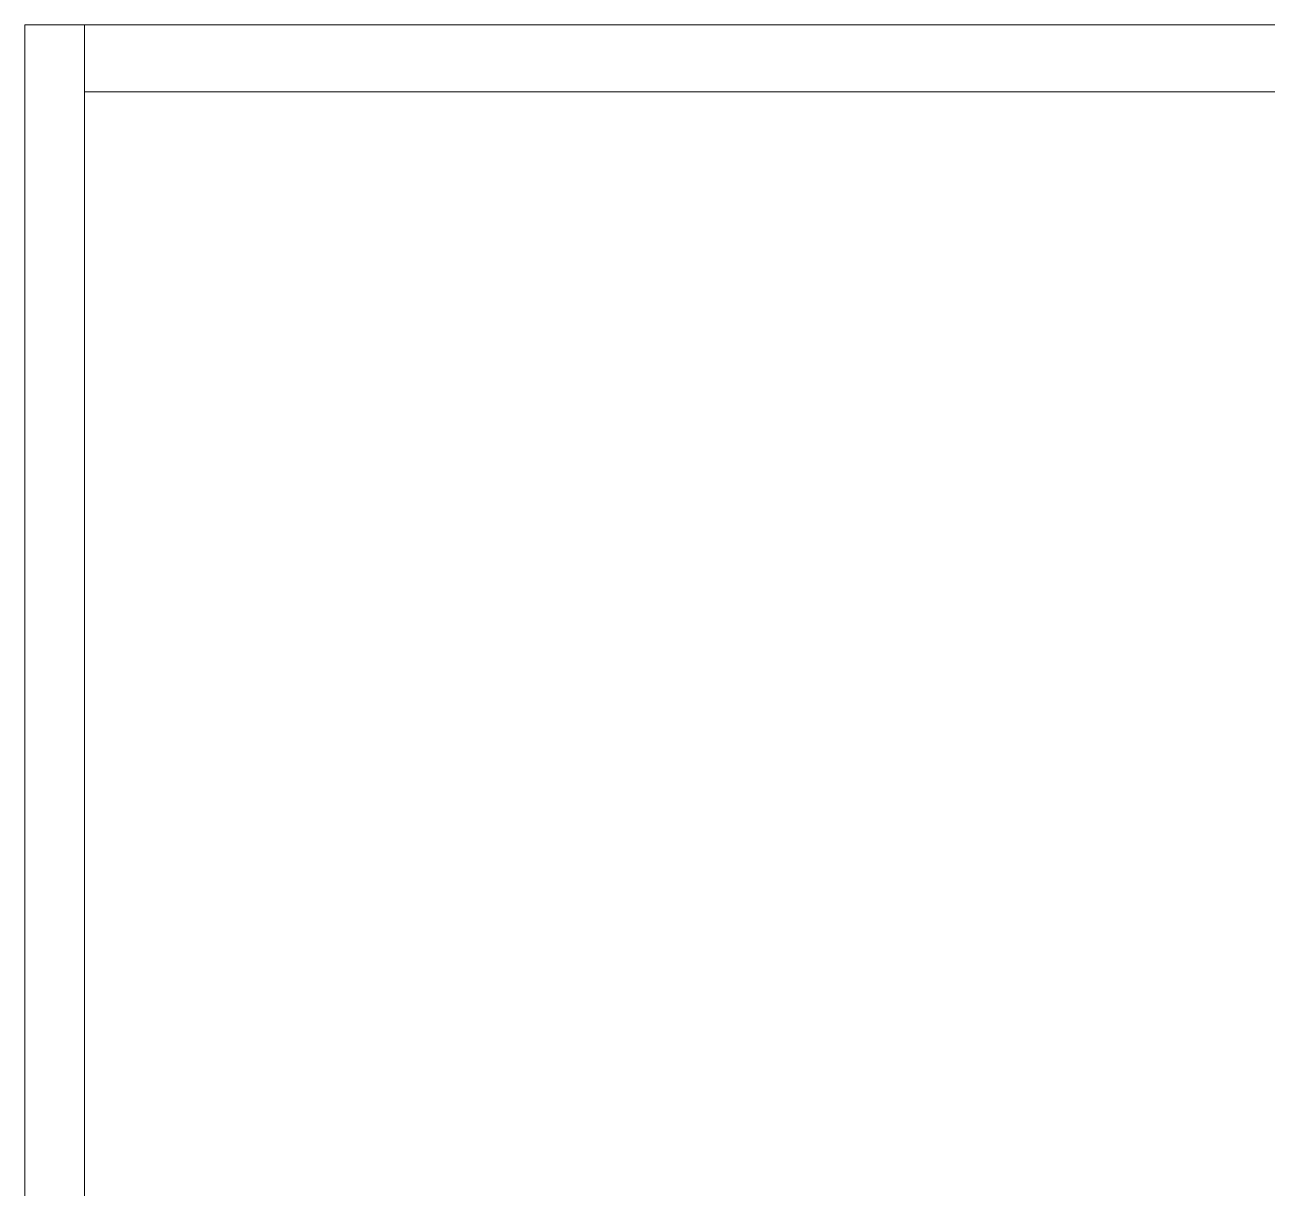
# Model space of a CAD drawing. Extents: x 65572 to 72871, y 30718 to 33858.
# Drawn here: x 66868.622 to 66873.247, y 32424.636 to 32428.968 of the extents above; entities that cross this region are included whole.
import ezdxf

# ---------------------------------------------------------------- set-up
doc = ezdxf.new("R2010")
doc.units = 0
doc.header["$LTSCALE"] = 0.5
doc.header["$MEASUREMENT"] = 0
doc.layers.add('Framing', color=142, linetype='CONTINUOUS', lineweight=13)

msp = doc.modelspace()

# ---------------------------------------------------------------- linework, layer by layer
at = {"layer": 'Framing'}
for p, q in [((66868.844591, 32428.968035), (66868.622352, 32428.968035)), ((66868.622352, 32428.968035), (66868.844591, 32428.968035)), ((66868.622352, 32416.468035), (66868.622352, 32428.968035)), ((66868.844591, 32416.468035), (66868.844591, 32428.968035)), ((66877.372352, 32428.968035), (66868.844591, 32428.968035)), ((66868.844591, 32428.968035), (66875.872352, 32428.968035)), ((66868.844591, 32428.718035), (66868.844591, 32428.968035)), ((66868.844591, 32428.718035), (66877.372352, 32428.718035))]:
    msp.add_line(p, q, dxfattribs=at)
msp.add_lwpolyline([(66868.622352, 32426.718035), (66868.622352, 32426.724201), (66868.622352, 32426.730367), (66868.622352, 32426.736533), (66868.622352, 32426.742699), (66868.622352, 32426.748865), (66868.622352, 32426.75503), (66868.622352, 32426.761196), (66868.622352, 32426.767362), (66868.622352, 32426.773528), (66868.622352, 32426.779694), (66868.622352, 32426.78586), (66868.622352, 32426.792026), (66868.622352, 32426.798192), (66868.622352, 32426.804357), (66868.622352, 32426.810523), (66868.622352, 32426.816689), (66868.622352, 32426.822855), (66868.622352, 32426.829021), (66868.622352, 32426.835187), (66868.622352, 32426.841353), (66868.622352, 32426.847519), (66868.622352, 32426.853684), (66868.622352, 32426.85985), (66868.622352, 32426.866016), (66868.622352, 32426.872182), (66868.622352, 32426.878348), (66868.622352, 32426.884514), (66868.622352, 32426.89068), (66868.622352, 32426.896846), (66868.622352, 32426.903011), (66868.622352, 32426.909177), (66868.622352, 32426.915343), (66868.622352, 32426.921509), (66868.622352, 32426.927675), (66868.622352, 32426.933841), (66868.622352, 32426.940007), (66868.622352, 32426.946173), (66868.622352, 32426.952339), (66868.622352, 32426.958504), (66868.622352, 32426.96467), (66868.622352, 32426.970825), (66868.622352, 32426.976913), (66868.622352, 32426.983002), (66868.622352, 32426.98909), (66868.622352, 32426.995178), (66868.622352, 32427.001267), (66868.622352, 32427.007355), (66868.622352, 32427.013443), (66868.622352, 32427.019532), (66868.622352, 32427.02562), (66868.622352, 32427.031708), (66868.622352, 32427.037797), (66868.622352, 32427.043885), (66868.622352, 32427.049973), (66868.622352, 32427.056062), (66868.622352, 32427.06215), (66868.622352, 32427.068238), (66868.622352, 32427.074327), (66868.622352, 32427.080415), (66868.622352, 32427.086503), (66868.622352, 32427.092592), (66868.622352, 32427.09868), (66868.622352, 32427.104768), (66868.622352, 32427.110857), (66868.622352, 32427.116945), (66868.622352, 32427.123033), (66868.622352, 32427.129122), (66868.622352, 32427.13521), (66868.622352, 32427.141298), (66868.622352, 32427.147387), (66868.622352, 32427.153475), (66868.622352, 32427.159563), (66868.622352, 32427.165652), (66868.622352, 32427.17174), (66868.622352, 32427.177828), (66868.622352, 32427.183917), (66868.622352, 32427.190005), (66868.622352, 32427.196093), (66868.622352, 32427.202182), (66868.622352, 32427.20827), (66868.622352, 32427.214359), (66868.622352, 32427.220403), (66868.622352, 32427.226337), (66868.622352, 32427.232271), (66868.622352, 32427.238206), (66868.622352, 32427.24414), (66868.622352, 32427.250074), (66868.622352, 32427.256008), (66868.622352, 32427.261942), (66868.622352, 32427.267877), (66868.622352, 32427.273811), (66868.622352, 32427.279745), (66868.622352, 32427.285679), (66868.622352, 32427.291614), (66868.622352, 32427.297548), (66868.622352, 32427.303482), (66868.622352, 32427.309416), (66868.622352, 32427.315351), (66868.622352, 32427.321285), (66868.622352, 32427.327219), (66868.622352, 32427.333153), (66868.622352, 32427.339087), (66868.622352, 32427.345022), (66868.622352, 32427.350956), (66868.622352, 32427.35689), (66868.622352, 32427.362824), (66868.622352, 32427.368759), (66868.622352, 32427.374693), (66868.622352, 32427.380627), (66868.622352, 32427.386561), (66868.622352, 32427.392496), (66868.622352, 32427.39843), (66868.622352, 32427.404364), (66868.622352, 32427.410298), (66868.622352, 32427.416232), (66868.622352, 32427.422167), (66868.622352, 32427.428101), (66868.622352, 32427.434035), (66868.622352, 32427.439969), (66868.622352, 32427.445904), (66868.622352, 32427.451838), (66868.622352, 32427.457772), (66868.622352, 32427.463608), (66868.622352, 32427.469314), (66868.622352, 32427.475019), (66868.622352, 32427.480725), (66868.622352, 32427.48643), (66868.622352, 32427.492136), (66868.622352, 32427.497841), (66868.622352, 32427.503547), (66868.622352, 32427.509252), (66868.622352, 32427.514958), (66868.622352, 32427.520663), (66868.622352, 32427.526369), (66868.622352, 32427.532074), (66868.622352, 32427.53778), (66868.622352, 32427.543485), (66868.622352, 32427.549191), (66868.622352, 32427.554896), (66868.622352, 32427.560602), (66868.622352, 32427.566307), (66868.622352, 32427.572013), (66868.622352, 32427.577718), (66868.622352, 32427.583424), (66868.622352, 32427.589129), (66868.622352, 32427.594835), (66868.622352, 32427.60054), (66868.622352, 32427.606246), (66868.622352, 32427.611951), (66868.622352, 32427.617657), (66868.622352, 32427.623362), (66868.622352, 32427.629068), (66868.622352, 32427.634773), (66868.622352, 32427.640479), (66868.622352, 32427.646184), (66868.622352, 32427.65189), (66868.622352, 32427.657595), (66868.622352, 32427.663301), (66868.622352, 32427.669006), (66868.622352, 32427.674712), (66868.622352, 32427.680417), (66868.622352, 32427.686123), (66868.622352, 32427.691828), (66868.622352, 32427.697362), (66868.622352, 32427.702767), (66868.622352, 32427.708172), (66868.622352, 32427.713577), (66868.622352, 32427.718982), (66868.622352, 32427.724387), (66868.622352, 32427.729792), (66868.622352, 32427.735197), (66868.622352, 32427.740602), (66868.622352, 32427.746007), (66868.622352, 32427.751412), (66868.622352, 32427.756817), (66868.622352, 32427.762222), (66868.622352, 32427.767628), (66868.622352, 32427.773033), (66868.622352, 32427.778438), (66868.622352, 32427.783843), (66868.622352, 32427.789248), (66868.622352, 32427.794653), (66868.622352, 32427.800058), (66868.622352, 32427.805463), (66868.622352, 32427.810868), (66868.622352, 32427.816273), (66868.622352, 32427.821678), (66868.622352, 32427.827083), (66868.622352, 32427.832488), (66868.622352, 32427.837893), (66868.622352, 32427.843298), (66868.622352, 32427.848703), (66868.622352, 32427.854108), (66868.622352, 32427.859513), (66868.622352, 32427.864918), (66868.622352, 32427.870323), (66868.622352, 32427.875728), (66868.622352, 32427.881133), (66868.622352, 32427.886538), (66868.622352, 32427.891943), (66868.622352, 32427.897348), (66868.622352, 32427.902753), (66868.622352, 32427.908158), (66868.622352, 32427.913563), (66868.622352, 32427.918705), (66868.622352, 32427.923742), (66868.622352, 32427.928778), (66868.622352, 32427.933815), (66868.622352, 32427.938851), (66868.622352, 32427.943888), (66868.622352, 32427.948924), (66868.622352, 32427.953961), (66868.622352, 32427.958998), (66868.622352, 32427.964034), (66868.622352, 32427.969071), (66868.622352, 32427.974107), (66868.622352, 32427.979144), (66868.622352, 32427.98418), (66868.622352, 32427.989217), (66868.622352, 32427.994253), (66868.622352, 32427.99929), (66868.622352, 32428.004327), (66868.622352, 32428.009363), (66868.622352, 32428.0144), (66868.622352, 32428.019436), (66868.622352, 32428.024473), (66868.622352, 32428.029509), (66868.622352, 32428.034546), (66868.622352, 32428.039583), (66868.622352, 32428.044619), (66868.622352, 32428.049656), (66868.622352, 32428.054692), (66868.622352, 32428.059729), (66868.622352, 32428.064765), (66868.622352, 32428.069802), (66868.622352, 32428.074839), (66868.622352, 32428.079875), (66868.622352, 32428.084912), (66868.622352, 32428.089948), (66868.622352, 32428.094985), (66868.622352, 32428.100021), (66868.622352, 32428.105058), (66868.622352, 32428.110095), (66868.622352, 32428.115131), (66868.622352, 32428.120168), (66868.622352, 32428.124834), (66868.622352, 32428.129439), (66868.622352, 32428.134044), (66868.622352, 32428.138649), (66868.622352, 32428.143253), (66868.622352, 32428.147858), (66868.622352, 32428.152463), (66868.622352, 32428.157068), (66868.622352, 32428.161672), (66868.622352, 32428.166277), (66868.622352, 32428.170882), (66868.622352, 32428.175487), (66868.622352, 32428.180092), (66868.622352, 32428.184696), (66868.622352, 32428.189301), (66868.622352, 32428.193906), (66868.622352, 32428.198511), (66868.622352, 32428.203116), (66868.622352, 32428.20772), (66868.622352, 32428.212325), (66868.622352, 32428.21693), (66868.622352, 32428.221535), (66868.622352, 32428.226139), (66868.622352, 32428.230744), (66868.622352, 32428.235349), (66868.622352, 32428.239954), (66868.622352, 32428.244559), (66868.622352, 32428.249163), (66868.622352, 32428.253768), (66868.622352, 32428.258373), (66868.622352, 32428.262978), (66868.622352, 32428.267582), (66868.622352, 32428.272187), (66868.622352, 32428.276792), (66868.622352, 32428.281397), (66868.622352, 32428.286002), (66868.622352, 32428.290606), (66868.622352, 32428.295211), (66868.622352, 32428.299816), (66868.622352, 32428.304421), (66868.622352, 32428.309025), (66868.622352, 32428.313141), (66868.622352, 32428.317256), (66868.622352, 32428.321371), (66868.622352, 32428.325486), (66868.622352, 32428.329601), (66868.622352, 32428.333716), (66868.622352, 32428.337831), (66868.622352, 32428.341946), (66868.622352, 32428.346061), (66868.622352, 32428.350176), (66868.622352, 32428.354291), (66868.622352, 32428.358406), (66868.622352, 32428.362522), (66868.622352, 32428.366637), (66868.622352, 32428.370752), (66868.622352, 32428.374867), (66868.622352, 32428.378982), (66868.622352, 32428.383097), (66868.622352, 32428.387212), (66868.622352, 32428.391327), (66868.622352, 32428.395442), (66868.622352, 32428.399557), (66868.622352, 32428.403672), (66868.622352, 32428.407787), (66868.622352, 32428.411903), (66868.622352, 32428.416018), (66868.622352, 32428.420133), (66868.622352, 32428.424248), (66868.622352, 32428.428363), (66868.622352, 32428.432478), (66868.622352, 32428.436593), (66868.622352, 32428.440708), (66868.622352, 32428.444823), (66868.622352, 32428.448938), (66868.622352, 32428.453053), (66868.622352, 32428.457169), (66868.622352, 32428.461284), (66868.622352, 32428.465399), (66868.622352, 32428.469514), (66868.622352, 32428.473629), (66868.622352, 32428.477667), (66868.622352, 32428.48124), (66868.622352, 32428.484814), (66868.622352, 32428.488387), (66868.622352, 32428.491961), (66868.622352, 32428.495535), (66868.622352, 32428.499108), (66868.622352, 32428.502682), (66868.622352, 32428.506256), (66868.622352, 32428.509829), (66868.622352, 32428.513403), (66868.622352, 32428.516977), (66868.622352, 32428.52055), (66868.622352, 32428.524124), (66868.622352, 32428.527697), (66868.622352, 32428.531271), (66868.622352, 32428.534845), (66868.622352, 32428.538418), (66868.622352, 32428.541992), (66868.622352, 32428.545566), (66868.622352, 32428.549139), (66868.622352, 32428.552713), (66868.622352, 32428.556287), (66868.622352, 32428.55986), (66868.622352, 32428.563434), (66868.622352, 32428.567008), (66868.622352, 32428.570581), (66868.622352, 32428.574155), (66868.622352, 32428.577728), (66868.622352, 32428.581302), (66868.622352, 32428.584876), (66868.622352, 32428.588449), (66868.622352, 32428.592023), (66868.622352, 32428.595597), (66868.622352, 32428.59917), (66868.622352, 32428.602744), (66868.622352, 32428.606318), (66868.622352, 32428.609891), (66868.622352, 32428.613465), (66868.622352, 32428.617038), (66868.622352, 32428.620612), (66868.622352, 32428.624018), (66868.622352, 32428.627005), (66868.622352, 32428.629993), (66868.622352, 32428.63298), (66868.622352, 32428.635967), (66868.622352, 32428.638954), (66868.622352, 32428.641942), (66868.622352, 32428.644929), (66868.622352, 32428.647916), (66868.622352, 32428.650903), (66868.622352, 32428.653891), (66868.622352, 32428.656878), (66868.622352, 32428.659865), (66868.622352, 32428.662852), (66868.622352, 32428.66584), (66868.622352, 32428.668827), (66868.622352, 32428.671814), (66868.622352, 32428.674801), (66868.622352, 32428.677789), (66868.622352, 32428.680776), (66868.622352, 32428.683763), (66868.622352, 32428.68675), (66868.622352, 32428.689738), (66868.622352, 32428.692725), (66868.622352, 32428.695712), (66868.622352, 32428.698699), (66868.622352, 32428.701687), (66868.622352, 32428.704674), (66868.622352, 32428.707661), (66868.622352, 32428.710648), (66868.622352, 32428.713636), (66868.622352, 32428.716623), (66868.622352, 32428.71961), (66868.622352, 32428.722597), (66868.622352, 32428.725585), (66868.622352, 32428.728572), (66868.622352, 32428.731559), (66868.622352, 32428.734546), (66868.622352, 32428.737534), (66868.622352, 32428.740521), (66868.622352, 32428.743508), (66868.622352, 32428.746228), (66868.622352, 32428.748591), (66868.622352, 32428.750955), (66868.622352, 32428.753318), (66868.622352, 32428.755681), (66868.622352, 32428.758044), (66868.622352, 32428.760408), (66868.622352, 32428.762771), (66868.622352, 32428.765134), (66868.622352, 32428.767498), (66868.622352, 32428.769861), (66868.622352, 32428.772224), (66868.622352, 32428.774588), (66868.622352, 32428.776951), (66868.622352, 32428.779314), (66868.622352, 32428.781677), (66868.622352, 32428.784041), (66868.622352, 32428.786404), (66868.622352, 32428.788767), (66868.622352, 32428.791131), (66868.622352, 32428.793494), (66868.622352, 32428.795857), (66868.622352, 32428.798221), (66868.622352, 32428.800584), (66868.622352, 32428.802947), (66868.622352, 32428.80531), (66868.622352, 32428.807674), (66868.622352, 32428.810037), (66868.622352, 32428.8124), (66868.622352, 32428.814764), (66868.622352, 32428.817127), (66868.622352, 32428.81949), (66868.622352, 32428.821853), (66868.622352, 32428.824217), (66868.622352, 32428.82658), (66868.622352, 32428.828943), (66868.622352, 32428.831307), (66868.622352, 32428.83367), (66868.622352, 32428.836033), (66868.622352, 32428.838397), (66868.622352, 32428.84076), (66868.622352, 32428.84275), (66868.622352, 32428.844459), (66868.622352, 32428.846169), (66868.622352, 32428.847879), (66868.622352, 32428.849588), (66868.622352, 32428.851298), (66868.622352, 32428.853007), (66868.622352, 32428.854717), (66868.622352, 32428.856427), (66868.622352, 32428.858136), (66868.622352, 32428.859846), (66868.622352, 32428.861555), (66868.622352, 32428.863265), (66868.622352, 32428.864975), (66868.622352, 32428.866684), (66868.622352, 32428.868394), (66868.622352, 32428.870104), (66868.622352, 32428.871813), (66868.622352, 32428.873523), (66868.622352, 32428.875232), (66868.622352, 32428.876942), (66868.622352, 32428.878652), (66868.622352, 32428.880361), (66868.622352, 32428.882071), (66868.622352, 32428.883781), (66868.622352, 32428.88549), (66868.622352, 32428.8872), (66868.622352, 32428.888909), (66868.622352, 32428.890619), (66868.622352, 32428.892329), (66868.622352, 32428.894038), (66868.622352, 32428.895748), (66868.622352, 32428.897458), (66868.622352, 32428.899167), (66868.622352, 32428.900877), (66868.622352, 32428.902586), (66868.622352, 32428.904296), (66868.622352, 32428.906006), (66868.622352, 32428.907715), (66868.622352, 32428.909425), (66868.622352, 32428.911135), (66868.622352, 32428.912362), (66868.622352, 32428.913396), (66868.622352, 32428.914431), (66868.622352, 32428.915465), (66868.622352, 32428.9165), (66868.622352, 32428.917534), (66868.622352, 32428.918569), (66868.622352, 32428.919603), (66868.622352, 32428.920638), (66868.622352, 32428.921672), (66868.622352, 32428.922706), (66868.622352, 32428.923741), (66868.622352, 32428.924775), (66868.622352, 32428.92581), (66868.622352, 32428.926844), (66868.622352, 32428.927879), (66868.622352, 32428.928913), (66868.622352, 32428.929948), (66868.622352, 32428.930982), (66868.622352, 32428.932016), (66868.622352, 32428.933051), (66868.622352, 32428.934085), (66868.622352, 32428.93512), (66868.622352, 32428.936154), (66868.622352, 32428.937189), (66868.622352, 32428.938223), (66868.622352, 32428.939258), (66868.622352, 32428.940292), (66868.622352, 32428.941327), (66868.622352, 32428.942361), (66868.622352, 32428.943395), (66868.622352, 32428.94443), (66868.622352, 32428.945464), (66868.622352, 32428.946499), (66868.622352, 32428.947533), (66868.622352, 32428.948568), (66868.622352, 32428.949602), (66868.622352, 32428.950637), (66868.622352, 32428.951671), (66868.622352, 32428.952705), (66868.622352, 32428.95374), (66868.622352, 32428.954184), (66868.622352, 32428.954531), (66868.622352, 32428.954877), (66868.622352, 32428.955223), (66868.622352, 32428.95557), (66868.622352, 32428.955916), (66868.622352, 32428.956262), (66868.622352, 32428.956608), (66868.622352, 32428.956955), (66868.622352, 32428.957301), (66868.622352, 32428.957647), (66868.622352, 32428.957993), (66868.622352, 32428.95834), (66868.622352, 32428.958686), (66868.622352, 32428.959032), (66868.622352, 32428.959379), (66868.622352, 32428.959725), (66868.622352, 32428.960071), (66868.622352, 32428.960417), (66868.622352, 32428.960764), (66868.622352, 32428.96111), (66868.622352, 32428.961456), (66868.622352, 32428.961802), (66868.622352, 32428.962149), (66868.622352, 32428.962495), (66868.622352, 32428.962841), (66868.622352, 32428.963187), (66868.622352, 32428.963534), (66868.622352, 32428.96388), (66868.622352, 32428.964226), (66868.622352, 32428.964573), (66868.622352, 32428.964919), (66868.622352, 32428.965265), (66868.622352, 32428.965611), (66868.622352, 32428.965958), (66868.622352, 32428.966304), (66868.622352, 32428.96665), (66868.622352, 32428.966996), (66868.622352, 32428.967343), (66868.622352, 32428.967689), (66868.622352, 32428.968035)], dxfattribs=at)

doc.saveas('drawing.dxf')
